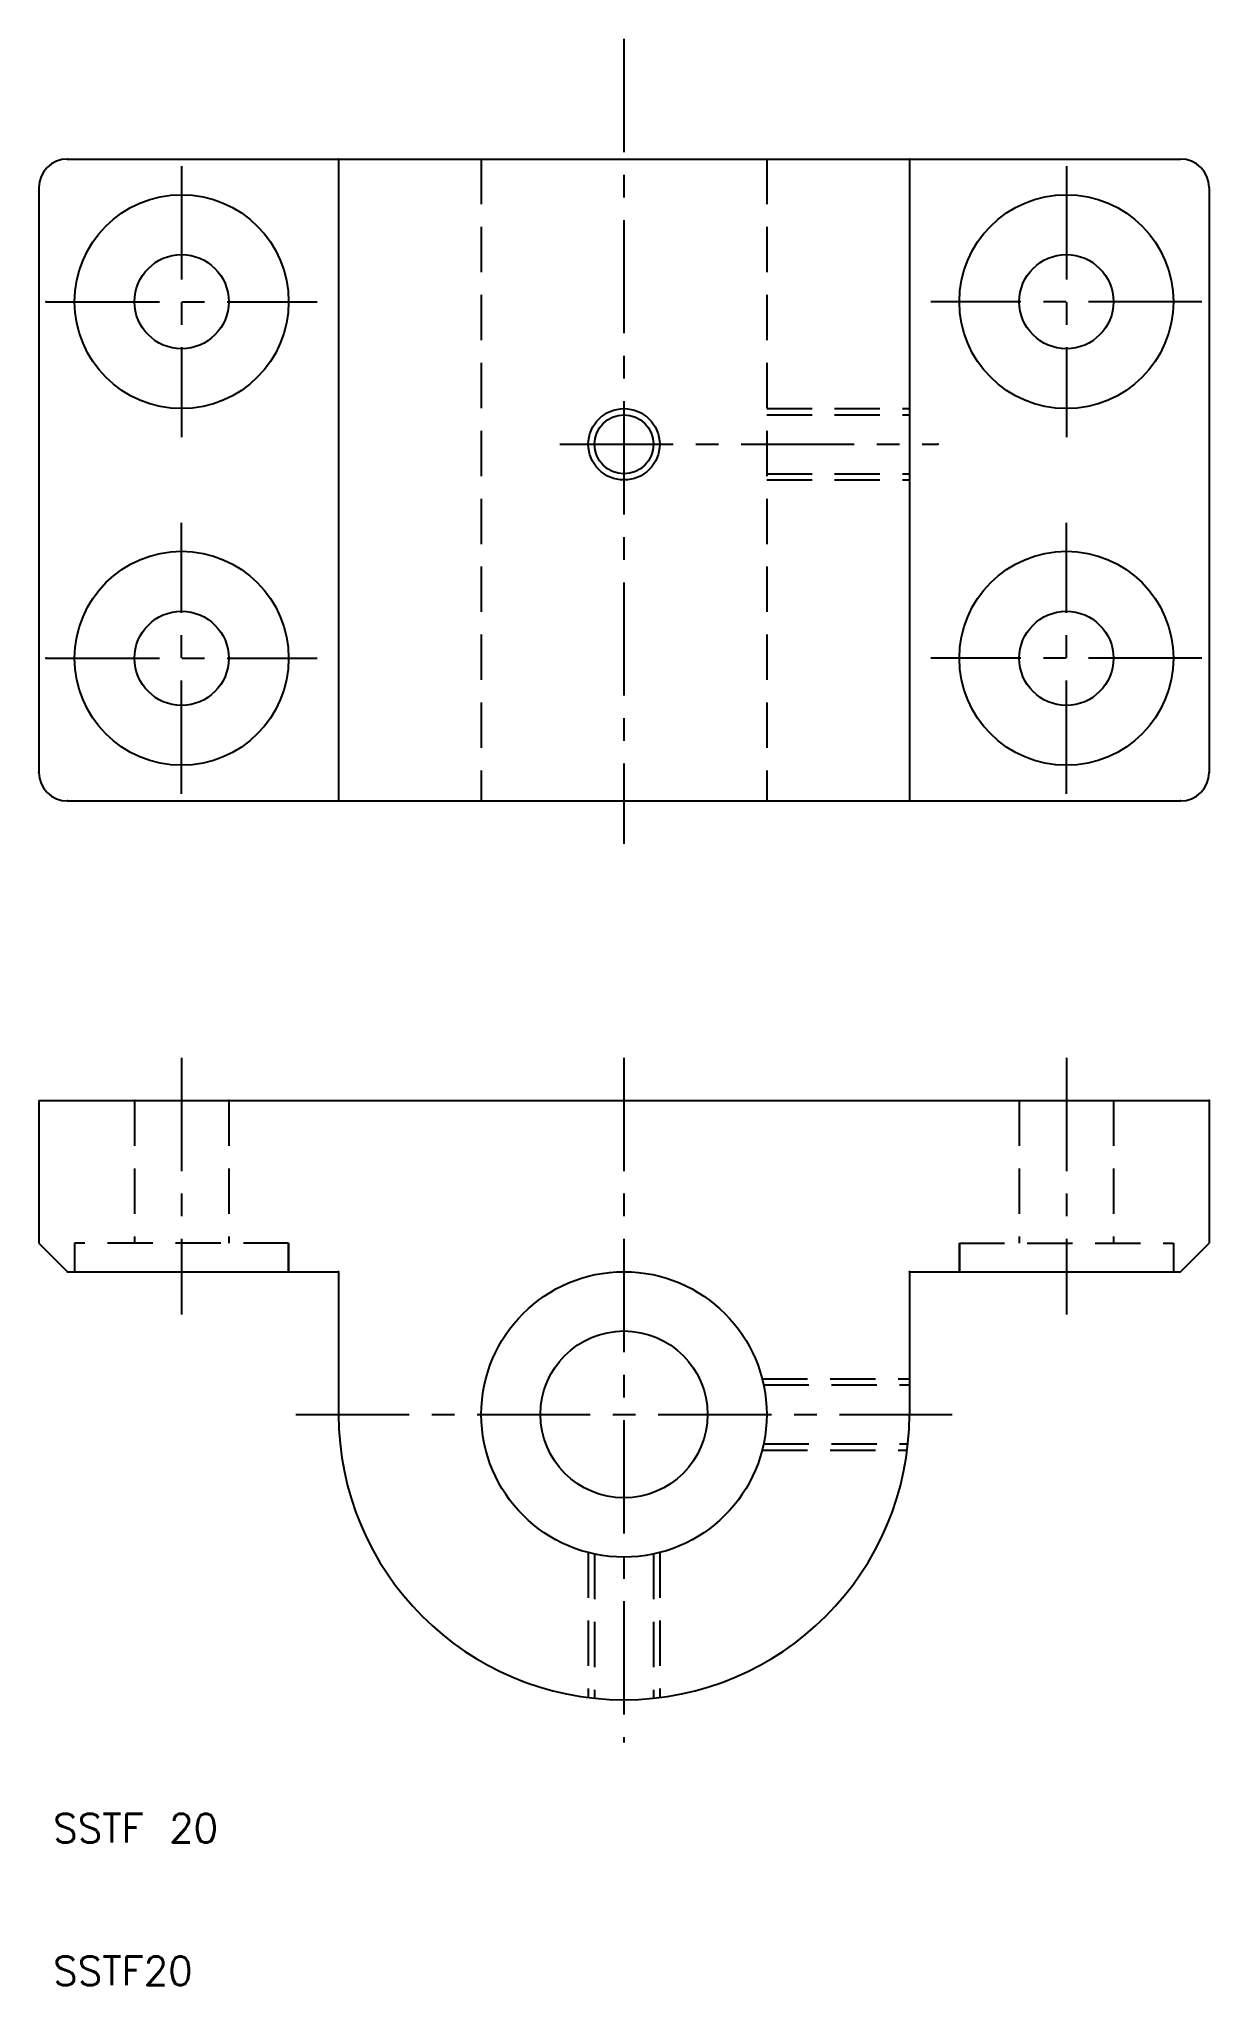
# Model space of a CAD drawing. Extents: x 9 to 91, y 10 to 146.
import ezdxf

# ---------------------------------------------------------------- set-up
doc = ezdxf.new("R2010")
doc.units = 0
doc.header["$LTSCALE"] = 0.25
doc.linetypes.add('CENTER', pattern=[50.8, 31.75, -6.35, 6.35, -6.35])
doc.linetypes.add('DASHED', pattern=[19.05, 12.7, -6.35])
doc.layers.get('0').update_dxf_attribs({"linetype": 'CONTINUOUS'})
doc.layers.add('CENTER', color=1, linetype='CENTER')
doc.styles.get("Standard").update_dxf_attribs({"font": 'txt.shx', "bigfont": 'extfont.shx'})

msp = doc.modelspace()

# ---------------------------------------------------------------- linework, layer by layer
for p, q in [((11, 138), (89, 138)), ((30, 138), (30, 93)), ((70, 138), (70, 93)), ((9, 136), (9, 95)), ((91, 136), (91, 95)), ((11, 93), (89, 93)), ((9, 72), (91, 72)), ((9, 72), (9, 62)), ((91, 72), (91, 62)), ((9, 62), (11, 60)), ((89, 60), (91, 62)), ((11, 60), (30, 60)), ((30, 60), (30, 50)), ((70, 60), (89, 60)), ((70, 60), (70, 50))]:
    msp.add_line(p, q)
at = {"color": 3, "linetype": 'DASHED'}
for p, q in [((40, 138), (40, 93)), ((60, 138), (60, 93)), ((60, 120.5), (70, 120.5)), ((60, 120.07), (70, 120.07)), ((60, 115.93), (70, 115.93)), ((60, 115.5), (70, 115.5)), ((15.7, 72), (15.7, 62)), ((22.3, 72), (22.3, 62)), ((77.7, 72), (77.7, 62)), ((84.3, 72), (84.3, 62)), ((26.5, 62), (11.5, 62)), ((11.5, 62), (11.5, 60)), ((26.5, 60), (26.5, 62)), ((26.5, 62), (26.5, 60)), ((73.5, 62), (88.5, 62)), ((73.5, 60), (73.5, 62)), ((73.5, 62), (73.5, 60)), ((88.5, 62), (88.5, 60)), ((59.68, 52.5), (70, 52.5)), ((59.78, 52.07), (70, 52.07)), ((59.78, 47.93), (69.89, 47.93)), ((59.68, 47.5), (69.84, 47.5)), ((47.5, 40.32), (47.5, 30.16)), ((47.93, 40.22), (47.93, 30.11)), ((52.07, 40.22), (52.07, 30.11)), ((52.5, 40.32), (52.5, 30.16))]:
    msp.add_line(p, q, dxfattribs=at)
for centre, radius in [((19, 128), 7.5), ((81, 128), 7.5), ((19, 128), 3.3), ((81, 128), 3.3), ((50, 118), 2.07), ((19, 103), 7.5), ((81, 103), 7.5), ((19, 103), 3.3), ((81, 103), 3.3), ((50, 50), 10), ((50, 50), 5.85)]:
    msp.add_circle(centre, radius)
at = {"color": 3}
msp.add_circle((50, 118), 2.5, dxfattribs=at)
for centre, radius, start, end in [((11, 136), 2, 90, 180), ((89, 136), 2, 0, 90), ((11, 95), 2, 180, 270), ((89, 95), 2, 270, 0), ((50, 50), 20, 180, 0)]:
    msp.add_arc(centre, radius, start, end)
for p in [(11, 138), (30, 138), (70, 138), (9.5, 128), (72, 118), (9.5, 103), (9, 95), (91, 95), (11, 93), (89, 93), (89, 93), (91, 72), (91, 72), (91, 72), (30, 60)]:
    msp.add_point(p)
at = {"color": 3, "linetype": 'DASHED'}
for p in [(15.7, 72), (22.3, 72), (11, 60), (11.5, 60), (26.5, 60), (70, 60), (88.5, 60), (50, 30)]:
    msp.add_point(p, dxfattribs=at)
at = {"layer": 'CENTER', "color": 1, "linetype": 'CENTER'}
for p, q in [((50, 146.42), (50, 90)), ((19, 137.5), (19, 118.5)), ((81, 137.5), (81, 118.5)), ((9.5, 128), (28.5, 128)), ((90.5, 128), (71.5, 128)), ((45.5, 118), (72, 118)), ((19, 93.5), (19, 112.5)), ((81, 93.5), (81, 112.5)), ((9.5, 103), (28.5, 103)), ((90.5, 103), (71.5, 103)), ((19, 75), (19, 57)), ((50, 75), (50, 27)), ((81, 75), (81, 57)), ((27, 50), (73, 50))]:
    msp.add_line(p, q, dxfattribs=at)

# ---------------------------------------------------------------- texts
for s, p in [('SSTF 20', (10, 20)), ('SSTF20', (10, 10))]:
    msp.add_text(s, height=2).set_placement(p)

doc.saveas('drawing.dxf')
